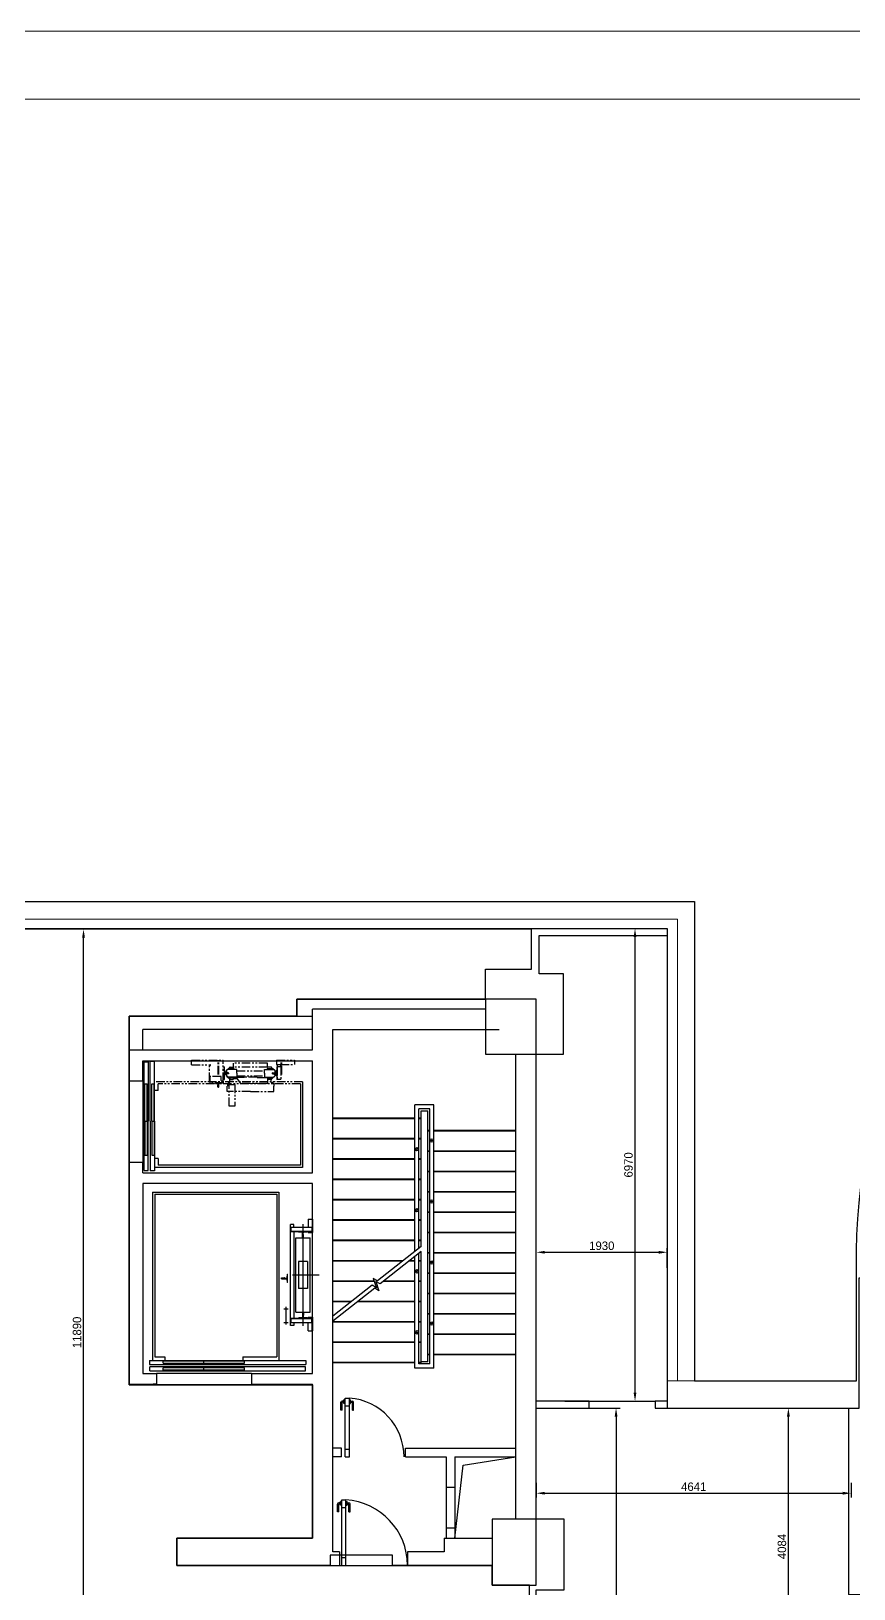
# Model space of a CAD drawing. Header units: millimetres. Extents: x 1179129 to 1254729, y -52846 to 614.
# Drawn here: x 1222490 to 1234617, y -22354 to 614 of the extents above; entities that cross this region are included whole.
import ezdxf

# ---------------------------------------------------------------- set-up
doc = ezdxf.new("R2010")
doc.units = ezdxf.units.MM
doc.linetypes.add('PHANTOMX2', pattern=[127, 63.5, -12.7, 12.7, -12.7, 12.7, -12.7])
for name, color, linetype in [('Lift', 7, 'Continuous'), ('Qapi', 7, 'Continuous'), ('sutun1', 7, 'Continuous')]:
    doc.layers.add(name, color=color, linetype=linetype)

msp = doc.modelspace()

# ---------------------------------------------------------------- linework, layer by layer
at = {"color": 0, "lineweight": -2, "transparency": 16777216}
for p, q in [((1223277, -12628), (1223199, -12628)), ((1230358, -12618), (1231454, -12618)), ((1223262, -24393), (1223262, -12753)), ((1231392, -19463), (1231392, -12743)), ((1229937, -17621), (1229937, -17329)), ((1230062, -17391), (1231742, -17391)), ((1231867, -17621), (1231867, -17329)), ((1230358, -19588), (1231454, -19588)), ((1230358, -19688), (1231175, -19688)), ((1233674, -19688), (1233716, -19688)), ((1231112, -19813), (1231112, -25497)), ((1233653, -23647), (1233653, -19813)), ((1229937, -20789), (1229937, -21007)), ((1234578, -20789), (1234578, -21007)), ((1230062, -20944), (1234453, -20944))]:
    msp.add_line(p, q, dxfattribs=at)
at = {"color": 251, "lineweight": 5, "true_color": 0x636466}
msp.add_lwpolyline([(1179129, -52846), (1254729, -52846), (1254729, 614), (1179129, 614), (1179129, -52846)], dxfattribs=at)
msp.add_lwpolyline([(1180129, -51846), (1253729, -51846), (1253729, -386), (1180129, -386)], close=True, dxfattribs=at)
msp.add_lwpolyline([(1197567, -12188), (1205379, -12188), (1205379, -10896), (1214059, -10896), (1214059, -12218), (1232267, -12218), (1232267, -19288), (1234657, -19288), (1234657, -17368), (1234657, -17368, -1.008634), (1248694, -17534), (1248694, -20980), (1252096, -20980), (1252096, -30710)], format="xyb")
at = {"color": 1, "lineweight": 30}
msp.add_lwpolyline([(1197967, -12588), (1205779, -12588), (1205779, -11296), (1213659, -11296), (1213659, -12618), (1231867, -12618), (1231867, -19688), (1234697, -19688), (1234697, -17768), (1235077, -17768), (1235058, -17523, -1.020731), (1248294, -17530), (1248294, -21380), (1251696, -21380), (1251696, -30310)], format="xyb", dxfattribs=at)
at = {"color": 5, "lineweight": 5}
msp.add_lwpolyline([(1232017, -19288), (1232017, -12478), (1214059, -12478)], dxfattribs=at)
for points in [[(1229837, -22778), (1229837, -22298), (1229287, -22298), (1229287, -22008), (1227817, -22008), (1227817, -21858), (1226897, -21858), (1226897, -22008), (1224637, -22008), (1224637, -21608), (1226637, -21608), (1226637, -19348), (1223937, -19348), (1223937, -16068), (1223937, -15008), (1223937, -13908), (1226407, -13908), (1226407, -13658), (1229187, -13658), (1229187, -13218), (1229867, -13218), (1229867, -12628), (1221917, -12628)], [(1230717, -19588), (1229937, -19588), (1229937, -14468), (1230337, -14468), (1230337, -13288), (1229977, -13288), (1229977, -12718), (1231867, -12718), (1231867, -19588), (1231687, -19588)], [(1229937, -22778), (1229937, -22368), (1230347, -22368), (1230347, -21328), (1229937, -21328), (1229937, -19688), (1230717, -19688), (1230717, -19588), (1231687, -19588), (1231687, -19688), (1234537, -19688), (1234537, -22438), (1240897, -22438), (1240897, -22118), (1240797, -22118)]]:
    msp.add_lwpolyline(points)
at = {"color": 1, "lineweight": 30}
msp.add_lwpolyline([(1223937, -13908), (1223937, -19348), (1226637, -19348), (1226637, -21608), (1224637, -21608), (1224637, -22008), (1229287, -22008), (1229287, -22298), (1229937, -22298), (1229937, -13658), (1226407, -13658), (1226407, -13908), (1223937, -13908)], dxfattribs=at)
at = {"lineweight": 5}
msp.add_lwpolyline([(1232267, -19288), (1231867, -19288)], dxfattribs=at)
at = {"color": 0, "transparency": 16777216}
for points in [[(1223241, -12753), (1223283, -12753), (1223262, -12628)], [(1231371, -12743), (1231412, -12743), (1231392, -12618)], [(1230062, -17371), (1230062, -17412), (1229937, -17391)], [(1231742, -17371), (1231742, -17412), (1231867, -17391)], [(1231371, -19463), (1231412, -19463), (1231392, -19588)], [(1231092, -19813), (1231133, -19813), (1231112, -19688)], [(1233632, -19813), (1233674, -19813), (1233653, -19688)], [(1230062, -20923), (1230062, -20965), (1229937, -20944)], [(1234453, -20923), (1234453, -20965), (1234578, -20944)]]:
    msp.add_solid(points, dxfattribs=at)
at = {"layer": 'Lift'}
for p, q in [((1224157, -14583), (1224217, -14583)), ((1224157, -16183), (1224157, -14583)), ((1224217, -14583), (1224217, -15458)), ((1224307, -14578), (1224247, -14578)), ((1224247, -15458), (1224247, -14578)), ((1224307, -15458), (1224307, -14578)), ((1224853, -14628), (1224853, -14558)), ((1224166, -15458), (1224166, -14908)), ((1224166, -14908), (1224198, -14908)), ((1224198, -15458), (1224198, -14908)), ((1224271, -14908), (1224303, -14908)), ((1224271, -15458), (1224271, -14908)), ((1224303, -15458), (1224303, -14908)), ((1224362, -15008), (1224362, -14908)), ((1226462, -14908), (1226462, -16108)), ((1226492, -14877), (1226492, -16139)), ((1224362, -15008), (1224307, -15008)), ((1224166, -15458), (1224166, -15958)), ((1224166, -15458), (1224198, -15458)), ((1224198, -15458), (1224198, -15958)), ((1224217, -16183), (1224217, -15458)), ((1224247, -15458), (1224247, -16188)), ((1224271, -15458), (1224303, -15458)), ((1224271, -15458), (1224271, -15958)), ((1224303, -15458), (1224303, -15958)), ((1224307, -15458), (1224307, -16188)), ((1224166, -15958), (1224198, -15958)), ((1224271, -15958), (1224303, -15958)), ((1224362, -16008), (1224307, -16008)), ((1224362, -16008), (1224362, -16108)), ((1224157, -16183), (1224217, -16183)), ((1224307, -16188), (1224247, -16188)), ((1226492, -16139), (1224307, -16139)), ((1226462, -16108), (1224362, -16108)), ((1224281, -16503), (1224281, -18988)), ((1224281, -16503), (1226143, -16503)), ((1224312, -16533), (1224312, -18933)), ((1224312, -16533), (1226112, -16533)), ((1226112, -16533), (1226112, -18933)), ((1226143, -16503), (1226143, -18988)), ((1226361, -16981), (1226311, -16981)), ((1226311, -18471), (1226311, -16981)), ((1226314, -18471), (1226314, -16981)), ((1226361, -17022), (1226361, -16981)), ((1226496, -16976), (1226496, -18476)), ((1226572, -16902), (1226572, -17022)), ((1226572, -16902), (1226637, -16902)), ((1226631, -16902), (1226631, -17102)), ((1226637, -16902), (1226637, -17102)), ((1226321, -17022), (1226627, -17022)), ((1226321, -17087), (1226321, -17022)), ((1226321, -17081), (1226627, -17081)), ((1226321, -17087), (1226627, -17087)), ((1226361, -17087), (1226361, -18365)), ((1226391, -17176), (1226601, -17176)), ((1226391, -18276), (1226391, -17176)), ((1226433, -17087), (1226560, -17087)), ((1226433, -17091), (1226433, -17087)), ((1226485, -17097), (1226436, -17095)), ((1226488, -17175), (1226488, -17131)), ((1226489, -17176), (1226488, -17175)), ((1226503, -17176), (1226489, -17176)), ((1226503, -17176), (1226489, -17176)), ((1226491, -17127), (1226491, -17104)), ((1226501, -17127), (1226501, -17104)), ((1226503, -17176), (1226504, -17175)), ((1226504, -17175), (1226504, -17131)), ((1226556, -17095), (1226508, -17097)), ((1226560, -17091), (1226560, -17087)), ((1226572, -17087), (1226572, -17102)), ((1226572, -17102), (1226637, -17102)), ((1226601, -18276), (1226601, -17176)), ((1226627, -17022), (1226627, -17087)), ((1226430, -17526), (1226430, -17926)), ((1226563, -17526), (1226430, -17526)), ((1226563, -17526), (1226563, -17926)), ((1226182, -17768), (1226183, -17768)), ((1226182, -17768), (1226182, -17783)), ((1226182, -17768), (1226182, -17783)), ((1226182, -17783), (1226182, -17768)), ((1226182, -17783), (1226183, -17784)), ((1226183, -17768), (1226227, -17768)), ((1226183, -17784), (1226227, -17784)), ((1226231, -17771), (1226253, -17771)), ((1226231, -17781), (1226253, -17781)), ((1226263, -17716), (1226260, -17764)), ((1226260, -17787), (1226263, -17835)), ((1226267, -17712), (1226271, -17712)), ((1226267, -17839), (1226271, -17839)), ((1226271, -17839), (1226271, -17712)), ((1226341, -17726), (1226737, -17726)), ((1226563, -17926), (1226430, -17926)), ((1226217, -18226), (1226277, -18226)), ((1226247, -18456), (1226247, -18195)), ((1226321, -18429), (1226321, -18364)), ((1226321, -18364), (1226627, -18364)), ((1226321, -18370), (1226627, -18370)), ((1226391, -18276), (1226601, -18276)), ((1226433, -18360), (1226433, -18364)), ((1226433, -18364), (1226560, -18364)), ((1226485, -18354), (1226436, -18356)), ((1226489, -18276), (1226488, -18276)), ((1226488, -18276), (1226488, -18320)), ((1226503, -18276), (1226489, -18276)), ((1226503, -18276), (1226489, -18276)), ((1226491, -18325), (1226491, -18347)), ((1226501, -18325), (1226501, -18347)), ((1226503, -18276), (1226504, -18276)), ((1226504, -18276), (1226504, -18320)), ((1226556, -18356), (1226508, -18354)), ((1226560, -18360), (1226560, -18364)), ((1226572, -18349), (1226637, -18349)), ((1226572, -18364), (1226572, -18349)), ((1226627, -18429), (1226627, -18364)), ((1226631, -18549), (1226631, -18349)), ((1226637, -18349), (1226637, -18549)), ((1226217, -18426), (1226277, -18426)), ((1226361, -18471), (1226311, -18471)), ((1226321, -18429), (1226627, -18429)), ((1226361, -18429), (1226361, -18471)), ((1226572, -18549), (1226572, -18429)), ((1226572, -18549), (1226637, -18549)), ((1224237, -18988), (1224237, -19048)), ((1224237, -18988), (1226537, -18988)), ((1224237, -19048), (1226537, -19048)), ((1224312, -18933), (1224462, -18933)), ((1224437, -19024), (1224437, -18992)), ((1224437, -18992), (1225637, -18992)), ((1224437, -19024), (1225637, -19024)), ((1224462, -18933), (1224462, -18988)), ((1225037, -19024), (1225037, -18992)), ((1225612, -18933), (1226112, -18933)), ((1225612, -18933), (1225612, -18988)), ((1225637, -19024), (1225637, -18992)), ((1226537, -18988), (1226537, -19048)), ((1224242, -19138), (1224242, -19078)), ((1226532, -19078), (1224242, -19078)), ((1224242, -19138), (1226532, -19138)), ((1225637, -19097), (1224437, -19097)), ((1224437, -19129), (1224437, -19097)), ((1225637, -19129), (1224437, -19129)), ((1225037, -19129), (1225037, -19097)), ((1225637, -19129), (1225637, -19097)), ((1226532, -19138), (1226532, -19078))]:
    msp.add_line(p, q, dxfattribs=at)
at = {"layer": 'Lift', "linetype": 'PHANTOMX2', "ltscale": 2}
for p, q in [((1224853, -14558), (1225323, -14558)), ((1224853, -14628), (1225128, -14628)), ((1225118, -14638), (1225128, -14638)), ((1225118, -14866), (1225118, -14638)), ((1225245, -14771), (1225245, -14558)), ((1225255, -14771), (1225255, -14558)), ((1225323, -14866), (1225323, -14558)), ((1225323, -14659), (1225338, -14659)), ((1225334, -14659), (1225334, -14844)), ((1225338, -14844), (1225338, -14659)), ((1225370, -14712), (1225400, -14682)), ((1225520, -14694), (1225377, -14694)), ((1225377, -14705), (1225377, -14694)), ((1225480, -14682), (1225400, -14682)), ((1225410, -14682), (1225410, -14677)), ((1225425, -14662), (1225470, -14662)), ((1225470, -14662), (1225470, -14668)), ((1225475, -14668), (1225470, -14668)), ((1225975, -14602), (1225475, -14602)), ((1225475, -14668), (1225475, -14602)), ((1225975, -14662), (1225475, -14662)), ((1225475, -14668), (1225475, -14662)), ((1225480, -14682), (1225480, -14694)), ((1225520, -14752), (1225520, -14694)), ((1225930, -14752), (1225930, -14694)), ((1225930, -14694), (1226073, -14694)), ((1225970, -14682), (1225970, -14694)), ((1225970, -14682), (1226050, -14682)), ((1225975, -14668), (1225975, -14602)), ((1225975, -14668), (1225975, -14662)), ((1225975, -14668), (1225980, -14668)), ((1225980, -14662), (1225980, -14668)), ((1226025, -14662), (1225980, -14662)), ((1226040, -14682), (1226040, -14677)), ((1226080, -14712), (1226050, -14682)), ((1226073, -14705), (1226073, -14694)), ((1226107, -14558), (1226107, -14623)), ((1226107, -14558), (1226372, -14558)), ((1226107, -14623), (1226117, -14623)), ((1226112, -14659), (1226112, -14844)), ((1226117, -14659), (1226112, -14659)), ((1226117, -14623), (1226117, -14659)), ((1226117, -14623), (1226167, -14623)), ((1226117, -14844), (1226117, -14659)), ((1226167, -14659), (1226117, -14659)), ((1226117, -14659), (1226117, -14842)), ((1226167, -14623), (1226372, -14623)), ((1226167, -14643), (1226167, -14659)), ((1226172, -14659), (1226167, -14659)), ((1226172, -14659), (1226172, -14844)), ((1226175, -14771), (1226175, -14558)), ((1226177, -14633), (1226182, -14633)), ((1226182, -14623), (1226182, -14633)), ((1226185, -14771), (1226185, -14558)), ((1226372, -14558), (1226372, -14623)), ((1226492, -14877), (1224307, -14877)), ((1226462, -14908), (1224362, -14908)), ((1225118, -14866), (1225130, -14866)), ((1225290, -14801), (1225130, -14801)), ((1225130, -14896), (1225130, -14801)), ((1225325, -14891), (1225130, -14891)), ((1225325, -14896), (1225130, -14896)), ((1225250, -14896), (1225206, -14896)), ((1225206, -14896), (1225206, -14896)), ((1225213, -14904), (1225242, -14906)), ((1225242, -14924), (1225246, -14920)), ((1225242, -14957), (1225242, -14924)), ((1225246, -14920), (1225246, -14911)), ((1225250, -14896), (1225295, -14896)), ((1225254, -14920), (1225254, -14911)), ((1225258, -14924), (1225254, -14920)), ((1225258, -14957), (1225258, -14924)), ((1225287, -14904), (1225259, -14906)), ((1225290, -14859), (1225290, -14801)), ((1225295, -14896), (1225295, -14896)), ((1225325, -14866), (1225297, -14866)), ((1225298, -14866), (1225323, -14866)), ((1225323, -14844), (1225338, -14844)), ((1225325, -14896), (1225325, -14866)), ((1225338, -14752), (1225338, -14707)), ((1225338, -14707), (1225339, -14707)), ((1225338, -14752), (1225338, -14796)), ((1225338, -14796), (1225339, -14796)), ((1225347, -14714), (1225349, -14743)), ((1225347, -14789), (1225349, -14760)), ((1225363, -14748), (1225354, -14748)), ((1225363, -14756), (1225354, -14756)), ((1225367, -14744), (1225363, -14748)), ((1225367, -14760), (1225363, -14756)), ((1225370, -14727), (1225365, -14727)), ((1225365, -14733), (1225365, -14727)), ((1225368, -14733), (1225365, -14733)), ((1225371, -14770), (1225366, -14770)), ((1225366, -14776), (1225366, -14770)), ((1225370, -14776), (1225366, -14776)), ((1225399, -14744), (1225367, -14744)), ((1225399, -14760), (1225367, -14760)), ((1225368, -14733), (1225368, -14743)), ((1225401, -14743), (1225368, -14743)), ((1225370, -14712), (1225370, -14727)), ((1225370, -14776), (1225370, -14792)), ((1225370, -14792), (1225400, -14822)), ((1225401, -14760), (1225371, -14760)), ((1225371, -14767), (1225371, -14760)), ((1225371, -14770), (1225371, -14767)), ((1225377, -14799), (1225377, -14809)), ((1225520, -14809), (1225377, -14809)), ((1225383, -14901), (1225383, -14925)), ((1225383, -14901), (1225393, -14901)), ((1225383, -14925), (1225383, -14943)), ((1225399, -14744), (1225400, -14745)), ((1225399, -14760), (1225400, -14759)), ((1225400, -14752), (1225400, -14745)), ((1225400, -14752), (1225400, -14759)), ((1225480, -14822), (1225400, -14822)), ((1225401, -14760), (1225401, -14743)), ((1225420, -14886), (1225408, -14886)), ((1225410, -14827), (1225410, -14822)), ((1225420, -14886), (1225420, -14828)), ((1225425, -14823), (1225429, -14823)), ((1225425, -14842), (1225470, -14842)), ((1225429, -14820), (1225429, -14823)), ((1225429, -14820), (1225513, -14820)), ((1225533, -14836), (1225470, -14836)), ((1225470, -14836), (1225470, -14842)), ((1225480, -14809), (1225480, -14822)), ((1225513, -14820), (1225513, -14815)), ((1225513, -14815), (1225514, -14815)), ((1225630, -14815), (1225514, -14815)), ((1225520, -14714), (1225930, -14714)), ((1225520, -14752), (1225520, -14809)), ((1225520, -14789), (1225930, -14789)), ((1225580, -14902), (1225533, -14836)), ((1225975, -14902), (1225580, -14902)), ((1225820, -14807), (1225630, -14807)), ((1225630, -14815), (1225630, -14807)), ((1225820, -14815), (1225820, -14807)), ((1225820, -14815), (1225937, -14815)), ((1225930, -14752), (1225930, -14809)), ((1225930, -14809), (1226073, -14809)), ((1225937, -14820), (1225937, -14815)), ((1225937, -14815), (1225937, -14815)), ((1226021, -14820), (1225937, -14820)), ((1225970, -14809), (1225970, -14822)), ((1225970, -14822), (1226050, -14822)), ((1225975, -14836), (1225975, -14902)), ((1225980, -14836), (1225975, -14836)), ((1225980, -14836), (1225980, -14842)), ((1226025, -14842), (1225980, -14842)), ((1226021, -14820), (1226021, -14823)), ((1226025, -14823), (1226021, -14823)), ((1226030, -14886), (1226030, -14828)), ((1226030, -14886), (1226043, -14886)), ((1226040, -14827), (1226040, -14822)), ((1226049, -14743), (1226082, -14743)), ((1226049, -14760), (1226049, -14743)), ((1226049, -14760), (1226079, -14760)), ((1226051, -14744), (1226050, -14745)), ((1226050, -14752), (1226050, -14745)), ((1226050, -14752), (1226050, -14759)), ((1226051, -14760), (1226050, -14759)), ((1226080, -14792), (1226050, -14822)), ((1226051, -14744), (1226084, -14744)), ((1226051, -14760), (1226084, -14760)), ((1226067, -14901), (1226058, -14901)), ((1226067, -14901), (1226067, -14925)), ((1226067, -14925), (1226067, -14943)), ((1226073, -14799), (1226073, -14809)), ((1226079, -14767), (1226079, -14760)), ((1226079, -14770), (1226079, -14767)), ((1226079, -14770), (1226084, -14770)), ((1226080, -14712), (1226080, -14727)), ((1226080, -14727), (1226085, -14727)), ((1226080, -14776), (1226080, -14792)), ((1226080, -14776), (1226084, -14776)), ((1226082, -14733), (1226082, -14743)), ((1226082, -14733), (1226085, -14733)), ((1226084, -14744), (1226088, -14748)), ((1226084, -14760), (1226088, -14756)), ((1226084, -14776), (1226084, -14770)), ((1226085, -14733), (1226085, -14727)), ((1226088, -14748), (1226096, -14748)), ((1226088, -14756), (1226096, -14756)), ((1226104, -14714), (1226101, -14743)), ((1226104, -14789), (1226101, -14760)), ((1226112, -14752), (1226112, -14707)), ((1226112, -14707), (1226112, -14707)), ((1226112, -14752), (1226112, -14796)), ((1226112, -14796), (1226112, -14796)), ((1226172, -14844), (1226112, -14844)), ((1225242, -14957), (1225243, -14958)), ((1225250, -14958), (1225243, -14958)), ((1225250, -14958), (1225257, -14958)), ((1225258, -14957), (1225257, -14958)), ((1225383, -14943), (1225380, -14943)), ((1225380, -15020), (1225380, -14943)), ((1225383, -15020), (1225380, -15020)), ((1225383, -15020), (1225383, -15023)), ((1225725, -15023), (1225383, -15023)), ((1225725, -15023), (1226067, -15023)), ((1226067, -14943), (1226070, -14943)), ((1226067, -15020), (1226067, -15023)), ((1226067, -15020), (1226070, -15020)), ((1226070, -15020), (1226070, -14943))]:
    msp.add_line(p, q, dxfattribs=at)
msp.add_lwpolyline([(1225409, -15237), (1225409, -14917), (1225492, -14917), (1225492, -15237)], close=True, dxfattribs=at)
at = {"layer": 'Lift', "extrusion": (0, 0, -1)}
for centre in [(-1226247, -18226), (-1226247, -18426)]:
    msp.add_circle(centre, 4, dxfattribs=at)
at = {"layer": 'Lift', "linetype": 'PHANTOMX2', "ltscale": 2}
for centre, radius, start, end in [((1225128, -14633), 5, -90, 90), ((1225425, -14677), 15, 109.4712, 180), ((1225425, -14677), 15, 90, 109.4712), ((1226025, -14677), 15, 0, 90), ((1226177, -14643), 10, 90, 180), ((1225214, -14896), 8, 180, -94.5177), ((1225241, -14911), 5, 0, 85.4823), ((1225259, -14911), 5, 94.5177, 180), ((1225287, -14896), 8, -85.4823, 0), ((1225297, -14859), 7, 180, -90), ((1225339, -14715), 8, 4.5177, 90), ((1225339, -14788), 8, -90, -4.5177), ((1225354, -14743), 5, -175.4823, -90), ((1225354, -14761), 5, 90, 175.4823), ((1225408, -14901), 15, 90, 180), ((1225425, -14827), 15, 180, -109.4712), ((1225425, -14828), 5, 90, 180), ((1225425, -14827), 15, -109.4712, -90), ((1226025, -14828), 5, 0, 90), ((1226025, -14827), 15, -90, 0), ((1226043, -14901), 15, 0, 90)]:
    msp.add_arc(centre, radius, start, end, dxfattribs=at)
at = {"layer": 'Lift', "extrusion": (0, 0, -1)}
for centre, radius, start, end in [((-1226437, -17091), 4, -86.869, 0), ((-1226484, -17104), 7, 93.131, 180), ((-1226486, -17127), 5, 180, -114.3305), ((-1226508, -17104), 7, 0, 86.869), ((-1226506, -17127), 5, -65.6695, 0), ((-1226556, -17091), 4, 180, -93.131), ((-1226231, -17766), 5, -90, -24.3305), ((-1226231, -17786), 5, 24.3305, 90), ((-1226253, -17764), 7, -176.869, -90), ((-1226253, -17788), 7, 90, 176.869), ((-1226267, -17716), 4, 3.131, 90), ((-1226267, -17835), 4, -90, -3.131), ((-1226437, -18360), 4, 0, 86.869), ((-1226484, -18347), 7, 180, -93.131), ((-1226486, -18325), 5, 114.3305, 180), ((-1226506, -18325), 5, 0, 65.6695), ((-1226508, -18347), 7, -86.869, 0), ((-1226556, -18360), 4, 93.131, 180)]:
    msp.add_arc(centre, radius, start, end, dxfattribs=at)
at = {"layer": 'Lift', "linetype": 'PHANTOMX2', "ltscale": 2, "extrusion": (0, 0, -1)}
for centre, major_axis, start_param, end_param in [((1226096, -14743), (3.54, -3.54), 5.576636, 0.785398), ((1226096, -14761), (-3.54, -3.54), 2.356194, 3.848142), ((1226112, -14715), (5.66, -5.66), 2.435043, 3.926991), ((1226112, -14788), (5.66, -5.66), 0.785398, 2.277346)]:
    msp.add_ellipse(centre, major_axis=major_axis, ratio=1, start_param=start_param, end_param=end_param, dxfattribs=at)
at = {"layer": 'Qapi', "linetype": 'Continuous'}
for p, q in [((1227056, -19719), (1227056, -19603)), ((1227074, -19719), (1227056, -19719)), ((1227101, -19585), (1227074, -19585)), ((1227101, -19585), (1227074, -19585)), ((1227101, -19585), (1227074, -19585)), ((1227074, -19719), (1227074, -19603)), ((1227101, -19603), (1227074, -19603)), ((1227118, -19568), (1227101, -19568)), ((1227101, -19621), (1227101, -19568)), ((1227101, -19621), (1227101, -19568)), ((1227118, -19621), (1227101, -19621)), ((1227181, -19568), (1227198, -19568)), ((1227181, -19621), (1227198, -19621)), ((1227198, -19621), (1227198, -19568)), ((1227198, -19621), (1227198, -19568)), ((1227198, -19585), (1227225, -19585)), ((1227198, -19585), (1227225, -19585)), ((1227198, -19585), (1227225, -19585)), ((1227198, -19603), (1227225, -19603)), ((1227225, -19719), (1227225, -19603)), ((1227225, -19719), (1227243, -19719)), ((1227243, -19719), (1227243, -19603)), ((1227006, -21218), (1227006, -21103)), ((1227051, -21085), (1227024, -21085)), ((1227051, -21085), (1227024, -21085)), ((1227051, -21085), (1227024, -21085)), ((1227024, -21218), (1227024, -21103)), ((1227051, -21103), (1227024, -21103)), ((1227068, -21067), (1227051, -21067)), ((1227051, -21121), (1227051, -21067)), ((1227051, -21121), (1227051, -21067)), ((1227068, -21121), (1227051, -21121)), ((1227131, -21067), (1227148, -21067)), ((1227131, -21121), (1227148, -21121)), ((1227148, -21121), (1227148, -21067)), ((1227148, -21121), (1227148, -21067)), ((1227148, -21085), (1227175, -21085)), ((1227148, -21085), (1227175, -21085)), ((1227148, -21085), (1227175, -21085)), ((1227148, -21103), (1227175, -21103)), ((1227175, -21218), (1227175, -21103)), ((1227193, -21218), (1227193, -21103)), ((1227024, -21218), (1227006, -21218)), ((1227175, -21218), (1227193, -21218))]:
    msp.add_line(p, q, dxfattribs=at)
at = {"layer": 'Qapi'}
for p, q in [((1227118, -19541), (1227181, -19541)), ((1227118, -19541), (1227181, -19541)), ((1227118, -20408), (1227118, -19541)), ((1227118, -19656), (1227181, -19656)), ((1227181, -20408), (1227181, -19541)), ((1227118, -20292), (1227181, -20292)), ((1227118, -20408), (1227181, -20408)), ((1227118, -20408), (1227181, -20408)), ((1227068, -21041), (1227131, -21041)), ((1227068, -22008), (1227068, -21041)), ((1227131, -22008), (1227131, -21041)), ((1227068, -21156), (1227131, -21156)), ((1227068, -21156), (1227131, -21156)), ((1227068, -21892), (1227131, -21892)), ((1227068, -22008), (1227131, -22008))]:
    msp.add_line(p, q, dxfattribs=at)
at = {"layer": 'Qapi', "linetype": 'Continuous'}
for centre, start, end in [((1227074, -19603), 90, 180), ((1227225, -19603), 0, 90), ((1227024, -21103), 90, 180), ((1227175, -21103), 0, 90)]:
    msp.add_arc(centre, 17.8, start, end, dxfattribs=at)
at = {"layer": 'Qapi'}
for centre, radius, end in [((1227118, -20408), 869, 85.8935), ((1227068, -22008), 969, 86.3179)]:
    msp.add_arc(centre, radius, 0, end, dxfattribs=at)
at = {"layer": 'sutun1'}
for p, q in [((1223937, -14408), (1223937, -13908)), ((1223937, -13908), (1226637, -13908)), ((1229187, -13808), (1226637, -13808)), ((1226637, -14408), (1226637, -13808)), ((1226637, -14108), (1224137, -14108)), ((1224137, -14408), (1224137, -14108)), ((1226937, -21808), (1226937, -14108)), ((1226937, -14108), (1229387, -14108)), ((1223937, -14408), (1226637, -14408)), ((1223937, -14868), (1223937, -14408)), ((1224137, -14568), (1226637, -14568)), ((1224137, -14868), (1224137, -14568)), ((1226637, -16218), (1226637, -14568)), ((1224137, -14868), (1223937, -14868)), ((1224137, -14868), (1224137, -16068)), ((1228147, -17379), (1228147, -15218)), ((1228427, -15218), (1228147, -15218)), ((1228207, -17332), (1228207, -15278)), ((1228367, -15278), (1228207, -15278)), ((1228237, -17308), (1228237, -15308)), ((1228237, -15308), (1228337, -15308)), ((1228337, -19008), (1228337, -15308)), ((1228367, -19038), (1228367, -15278)), ((1228427, -19098), (1228427, -15218)), ((1228147, -15415), (1226937, -15415)), ((1228147, -15422), (1226937, -15422)), ((1228237, -15415), (1228207, -15415)), ((1228237, -15422), (1228207, -15422)), ((1228337, -15593), (1228367, -15593)), ((1228337, -15600), (1228367, -15600)), ((1228427, -15593), (1229637, -15593)), ((1228427, -15600), (1229637, -15600)), ((1228147, -15715), (1226937, -15715)), ((1228147, -15722), (1226937, -15722)), ((1228237, -15715), (1228207, -15715)), ((1228237, -15722), (1228207, -15722)), ((1224137, -16068), (1223937, -16068)), ((1223937, -16068), (1223937, -19338)), ((1224137, -16218), (1224137, -16068)), ((1228147, -16015), (1226937, -16015)), ((1228147, -16022), (1226937, -16022)), ((1228237, -16015), (1228207, -16015)), ((1228237, -16022), (1228207, -16022)), ((1228337, -15893), (1228367, -15893)), ((1228337, -15900), (1228367, -15900)), ((1228427, -15893), (1229637, -15893)), ((1228427, -15900), (1229637, -15900)), ((1224137, -16218), (1226637, -16218)), ((1228337, -16193), (1228367, -16193)), ((1228337, -16200), (1228367, -16200)), ((1228427, -16193), (1229637, -16193)), ((1228427, -16200), (1229637, -16200)), ((1226637, -16378), (1224137, -16378)), ((1224137, -16378), (1224137, -19178)), ((1226637, -19178), (1226637, -16378)), ((1228147, -16315), (1226937, -16315)), ((1228147, -16322), (1226937, -16322)), ((1228237, -16315), (1228207, -16315)), ((1228237, -16322), (1228207, -16322)), ((1228337, -16493), (1228367, -16493)), ((1228337, -16500), (1228367, -16500)), ((1228427, -16493), (1229637, -16493)), ((1228427, -16500), (1229637, -16500)), ((1228147, -16615), (1226937, -16615)), ((1228147, -16622), (1226937, -16622)), ((1228237, -16615), (1228207, -16615)), ((1228237, -16622), (1228207, -16622)), ((1228147, -16915), (1226937, -16915)), ((1228147, -16922), (1226937, -16922)), ((1228237, -16915), (1228207, -16915)), ((1228237, -16922), (1228207, -16922)), ((1228337, -16793), (1228367, -16793)), ((1228337, -16800), (1228367, -16800)), ((1228427, -16793), (1229637, -16793)), ((1228427, -16800), (1229637, -16800)), ((1228147, -17215), (1226937, -17215)), ((1228147, -17222), (1226937, -17222)), ((1228237, -17215), (1228207, -17215)), ((1228237, -17222), (1228207, -17222)), ((1228337, -17093), (1228367, -17093)), ((1228337, -17100), (1228367, -17100)), ((1228427, -17093), (1229637, -17093)), ((1228427, -17100), (1229637, -17100)), ((1228147, -19098), (1228147, -17453)), ((1228207, -19038), (1228207, -17406)), ((1228237, -19022), (1228237, -17382)), ((1228337, -17393), (1228367, -17393)), ((1228337, -17400), (1228367, -17400)), ((1228427, -17393), (1229637, -17393)), ((1228427, -17400), (1229637, -17400)), ((1227975, -17515), (1226937, -17515)), ((1227966, -17522), (1226937, -17522)), ((1228147, -17522), (1228060, -17522)), ((1228147, -17515), (1228069, -17515)), ((1228237, -17515), (1228207, -17515)), ((1228237, -17522), (1228207, -17522)), ((1227548, -17815), (1226937, -17815)), ((1227550, -17822), (1226937, -17822)), ((1227574, -17822), (1227572, -17822)), ((1228147, -17822), (1227680, -17822)), ((1228147, -17815), (1227689, -17815)), ((1228237, -17815), (1228207, -17815)), ((1228237, -17822), (1228207, -17822)), ((1228337, -17693), (1228367, -17693)), ((1228337, -17700), (1228367, -17700)), ((1228427, -17693), (1229637, -17693)), ((1228427, -17700), (1229637, -17700)), ((1227215, -18115), (1226937, -18115)), ((1227206, -18122), (1226937, -18122)), ((1228147, -18122), (1227300, -18122)), ((1228147, -18115), (1227309, -18115)), ((1228237, -18115), (1228207, -18115)), ((1228237, -18122), (1228207, -18122)), ((1228337, -17993), (1228367, -17993)), ((1228337, -18000), (1228367, -18000)), ((1228427, -17993), (1229637, -17993)), ((1228427, -18000), (1229637, -18000)), ((1228337, -18293), (1228367, -18293)), ((1228337, -18300), (1228367, -18300)), ((1228427, -18293), (1229637, -18293)), ((1228427, -18300), (1229637, -18300)), ((1228147, -18415), (1226937, -18415)), ((1228147, -18422), (1226937, -18422)), ((1228237, -18415), (1228207, -18415)), ((1228237, -18422), (1228207, -18422)), ((1228337, -18593), (1228367, -18593)), ((1228337, -18600), (1228367, -18600)), ((1228427, -18593), (1229637, -18593)), ((1228427, -18600), (1229637, -18600)), ((1228147, -18715), (1226937, -18715)), ((1228147, -18722), (1226937, -18722)), ((1228237, -18715), (1228207, -18715)), ((1228237, -18722), (1228207, -18722)), ((1228147, -19015), (1226937, -19015)), ((1228147, -19022), (1226937, -19022)), ((1228237, -19015), (1228207, -19015)), ((1228237, -19022), (1228207, -19022)), ((1228367, -19038), (1228207, -19038)), ((1228337, -19008), (1228237, -19008)), ((1228337, -18893), (1228367, -18893)), ((1228337, -18900), (1228367, -18900)), ((1228427, -18893), (1229637, -18893)), ((1228427, -18900), (1229637, -18900)), ((1224137, -19178), (1224337, -19178)), ((1224337, -19178), (1224337, -19338)), ((1225737, -19178), (1224337, -19178)), ((1225737, -19178), (1225737, -19338)), ((1228427, -19098), (1228147, -19098)), ((1223937, -19338), (1224337, -19338)), ((1224337, -19338), (1224287, -19338)), ((1225737, -19338), (1226637, -19338)), ((1226637, -21608), (1226637, -19338)), ((1227067, -20278), (1226937, -20278)), ((1227067, -20408), (1226937, -20408)), ((1227067, -20408), (1227067, -20278)), ((1228007, -20408), (1228007, -20278)), ((1228007, -20278), (1229637, -20278)), ((1228007, -20408), (1228607, -20408)), ((1228607, -20408), (1228607, -20858)), ((1228737, -20408), (1229637, -20408)), ((1228737, -20408), (1228737, -20858)), ((1228858, -20530), (1229637, -20408)), ((1228737, -21608), (1228858, -20530)), ((1228737, -20858), (1228607, -20858)), ((1228607, -20858), (1228607, -21458)), ((1228737, -20858), (1228737, -21458)), ((1228607, -21458), (1228607, -21608)), ((1228737, -21458), (1228607, -21458)), ((1228737, -21458), (1228737, -21608)), ((1224637, -22008), (1224637, -21608)), ((1224637, -21608), (1226637, -21608)), ((1227037, -21808), (1226937, -21808)), ((1227037, -21808), (1227037, -22008)), ((1228037, -21808), (1228037, -22008)), ((1228577, -21808), (1228037, -21808)), ((1228577, -21608), (1229287, -21608)), ((1228577, -21608), (1228577, -21808)), ((1224637, -22008), (1227037, -22008)), ((1224637, -22008), (1224637, -22008)), ((1228037, -22008), (1229237, -22008))]:
    msp.add_line(p, q, dxfattribs=at)
for points in [[(1229187, -13658), (1229187, -14468)], [(1229187, -14468), (1229937, -14468)], [(1229637, -21328), (1229637, -14468)], [(1228237, -17308), (1227597, -17814), (1227534, -17776), (1227580, -17914), (1227518, -17876), (1226937, -18335)], [(1228237, -17382), (1227633, -17859), (1227571, -17821), (1227617, -17959), (1227555, -17921), (1226937, -18409)], [(1225737, -19178), (1226637, -19178)], [(1229937, -21328), (1229287, -21328), (1229287, -22008)]]:
    msp.add_lwpolyline(points, dxfattribs=at)
for centre, radius in [((1228177, -15872), 25), ((1228397, -15743), 25), ((1228397, -15743), 5), ((1228177, -15872), 5), ((1228177, -16772), 25), ((1228397, -16643), 25), ((1228397, -16643), 5), ((1228177, -16772), 5), ((1228177, -17672), 25), ((1228177, -17672), 5), ((1228397, -17543), 25), ((1228397, -17543), 5), ((1228177, -18572), 25), ((1228177, -18572), 5), ((1228397, -18443), 25), ((1228397, -18443), 5)]:
    msp.add_circle(centre, radius, dxfattribs=at)

# ---------------------------------------------------------------- texts
at = {"color": 0, "transparency": 16777216, "char_height": 125, "attachment_point": 5, "rotation": 90}
for s, insert in [('6970', (1231296, -16103)), ('11890', (1223167, -18573)), ('4084', (1233558, -21730))]:
    msp.add_mtext(s, dxfattribs=dict(at, insert=insert))
at = {"color": 0, "transparency": 16777216, "char_height": 125, "attachment_point": 5}
for s, insert in [('1930', (1230902, -17296)), ('4641', (1232257, -20849))]:
    msp.add_mtext(s, dxfattribs=dict(at, insert=insert))

doc.saveas('drawing.dxf')
